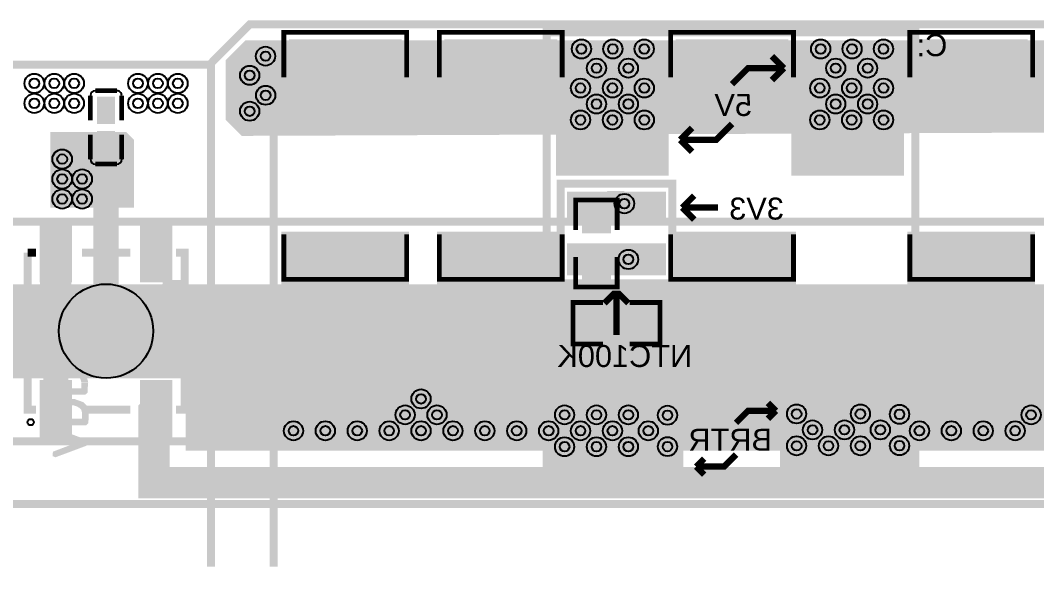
# Model space of a CAD drawing. Header units: millimetres. Extents: x 0 to 195, y -15 to 2.
# Drawn here: x 131.13 to 163.5, y -15.13 to 2.41 of the extents above; entities that cross this region are included whole.
import ezdxf

# ---------------------------------------------------------------- set-up
doc = ezdxf.new("R2010")
doc.units = ezdxf.units.MM
for name, color, linetype, true_color in [('BoardOutLine', 7, 'Continuous', 0xff00ff), ('BottomLayer', 7, 'Continuous', 0x0000ff), ('BottomPasteMaskLayer', 7, 'Continuous', 0x800000), ('BottomSilkLayer', 7, 'Continuous', 0x66cc33), ('BottomSolderMaskLayer', 7, 'Continuous', 0xaa00ff), ('Document', 7, 'Continuous', 0xffffff), ('Hole', 7, 'Continuous', 0x222222), ('Multi-Layer', 7, 'Continuous', 0xc0c0c0), ('TopLayer', 7, 'Continuous', 0xff0000), ('TopPasteMaskLayer', 7, 'Continuous', 0x808080), ('TopSilkLayer', 7, 'Continuous', 0xffcc00), ('TopSolderMaskLayer', 7, 'Continuous', 0x800080)]:
    doc.layers.add(name, color=color, linetype=linetype, true_color=true_color)
doc.styles.get("Standard").update_dxf_attribs({"font": 'arial.ttf'})

msp = doc.modelspace()

# ---------------------------------------------------------------- hatches: boundary and pattern name
at = {"layer": 'BottomLayer'}
for points in [[(138.30327660655325, 1.7780035560070928), (169.54533909067823, 1.7780035560070928), (170.1803403606807, 1.1430022860046165), (170.1803403606807, -0.63500127000259), (170.68834137668273, -1.1430022860046165), (173.35534671069354, -1.1430022860046165), (173.35534671069354, -2.1590043180086695), (170.43434086868183, -2.1590043180086695), (169.41833883667778, -1.1430022860046165), (138.1762763525528, -1.2700025400050663), (137.66827533655078, -0.7620015240030398), (137.66827533655078, 1.1430022860046165)], [(148.2373126746254, -2.481000762001486), (148.2373126746254, 1.718999237998446), (151.7373126746254, 1.718999237998446), (151.7373126746254, -2.481000762001486)], [(155.73032766065535, -2.481000762001486), (155.73032766065535, 1.718999237998446), (159.23032766065535, 1.718999237998446), (159.23032766065535, -2.481000762001486)], [(132.08026416052826, -1.1430022860046165), (134.49326898653794, -1.1430022860046165), (134.74726949453907, -1.3970027940056298), (134.74726949453907, -3.5560071120141856), (134.62026924053862, -3.5560071120141856), (133.0962661925323, -3.5560071120141856), (132.08026416052826, -3.5560071120141856), (132.08026416052826, -3.048006096012159)], [(148.61430022860054, -4.056007112014186), (148.61430022860054, -3.0560071120141856), (151.61430022860054, -3.0560071120141856), (151.61430022860054, -4.056007112014186)], [(148.61430022860054, -5.707010414020829), (148.61430022860054, -4.707010414020829), (151.61430022860054, -4.707010414020829), (151.61430022860054, -5.707010414020829)], [(152.19029718059437, -12.577698755397478), (147.99029718059455, -12.577698755397478), (147.99029718059455, -9.577698755397478), (152.19029718059437, -9.577698755397478)], [(159.58031496062995, -12.549022098044134), (155.3803149606299, -12.549022098044134), (155.3803149606299, -9.549022098044247), (159.58031496062995, -9.549022098044247)]]:
    msp.add_hatch(color=256, dxfattribs=at).paths.add_polyline_path(points)
at = {"layer": 'BottomPasteMaskLayer'}
for points in [[(148.2373126746254, -2.481000762001486), (148.2373126746254, 1.718999237998446), (151.7373126746254, 1.718999237998446), (151.7373126746254, -2.481000762001486)], [(155.73032766065535, -2.481000762001486), (155.73032766065535, 1.718999237998446), (159.23032766065535, 1.718999237998446), (159.23032766065535, -2.481000762001486)], [(152.19029718059437, -12.577698755397478), (147.99029718059455, -12.577698755397478), (147.99029718059455, -9.577698755397478), (152.19029718059437, -9.577698755397478)], [(159.58031496062995, -12.549022098044134), (155.3803149606299, -12.549022098044134), (155.3803149606299, -9.549022098044247), (159.58031496062995, -9.549022098044247)]]:
    msp.add_hatch(color=256, dxfattribs=at).paths.add_polyline_path(points)
at = {"layer": 'BottomSolderMaskLayer'}
for points in [[(148.19481023140247, -2.54220472440943), (148.19481023140247, 1.7802032004063904), (151.77981573474653, 1.7802032004063904), (151.77981573474653, -2.54220472440943)], [(155.68782521743242, -2.54220472440943), (155.68782521743242, 1.7802032004063904), (159.2728307207767, 1.7802032004063904), (159.2728307207767, -2.54220472440943)], [(148.53810007620018, -4.064473795614276), (148.53810007620018, -3.0475404284142087), (151.6905003810009, -3.0475404284142087), (151.6905003810009, -4.064473795614276)], [(148.53810007620018, -5.715477097620806), (148.53810007620018, -4.698543730420852), (151.6905003810009, -4.698543730420852), (151.6905003810009, -5.715477097620806)], [(152.24129739810928, -12.628701193746451), (147.93929079409645, -12.628701193746451), (147.93929079409645, -9.52669458973321), (152.24129739810928, -9.52669458973321)], [(159.63131826263657, -12.600025400050754), (155.32931165862328, -12.600025400050754), (155.32931165862328, -9.498018796037627), (159.63131826263657, -9.498018796037627)]]:
    msp.add_hatch(color=256, dxfattribs=at).paths.add_polyline_path(points)
at = {"layer": 'Document'}
for points in [[(136.358216916434, -5.993014986030062), (135.65821691643396, -5.993014986030062), (135.65821691643396, -5.993014986030062), (136.358216916434, -6.69301498602988)], [(141.53822707645418, -6.2840995681990535), (141.53822707645418, -7.2340868681736765), (141.38821437642878, -7.2340868681736765), (141.38821437642878, -6.2840995681990535)], [(146.491236982474, -6.2840995681990535), (146.491236982474, -7.2340868681736765), (146.3412242824486, -7.2340868681736765), (146.3412242824486, -6.2840995681990535)], [(153.8572517145035, -6.2840995681990535), (153.8572517145035, -7.2340868681736765), (153.7072390144781, -7.2340868681736765), (153.7072390144781, -6.2840995681990535)], [(161.4772669545339, -6.2840995681990535), (161.4772669545339, -7.2340868681736765), (161.32725425450872, -7.2340868681736765), (161.32725425450872, -6.2840995681990535)], [(140.98829057658122, -6.6840741681483), (141.9382524765051, -6.6840741681483), (141.9382524765051, -6.834086868173699), (140.98829057658122, -6.834086868173699)], [(145.94130048260104, -6.6840741681483), (146.89126238252493, -6.6840741681483), (146.89126238252493, -6.834086868173699), (145.94130048260104, -6.834086868173699)], [(153.3073152146303, -6.6840741681483), (154.25727711455443, -6.6840741681483), (154.25727711455443, -6.834086868173699), (153.3073152146303, -6.834086868173699)], [(160.92733045466093, -6.6840741681483), (161.87729235458482, -6.6840741681483), (161.87729235458482, -6.834086868173699), (160.92733045466093, -6.834086868173699)], [(133.07208534417077, -9.311023622047173), (132.32207264414546, -9.311023622047173), (132.32207264414546, -9.111023622047242), (132.36207772415537, -9.021031242062463), (132.42207264414537, -8.951028702057442), (132.49207518415028, -8.92103124206244), (132.60208280416555, -8.881026162052308), (132.8020828041656, -8.881026162052308), (132.91209042418086, -8.92103124206244), (132.982092964186, -8.961036322072573), (133.04208788417577, -9.021031242062463), (133.07208534417077, -9.121031242062486), (133.29207518415046, -9.121031242062486), (133.22207264414533, -8.891033782067552), (133.11209042418068, -8.781026162052399), (132.8320802641606, -8.681026162052376), (132.57208534417077, -8.681026162052376), (132.31209042418095, -8.781026162052399), (132.1820929641858, -8.901016002031952), (132.1120904241809, -9.091033782067598), (132.1120904241809, -9.431013462026954), (132.17208534417068, -9.521031242062463), (133.19207518415033, -9.521031242062463), (133.27208534417082, -9.451028702057442), (133.28209296418595, -9.131013462027), (133.07208534417077, -9.131013462027)], [(141.55829311658613, -8.734061468122945), (141.55829311658613, -9.684048768097568), (141.4083058166118, -9.684048768097568), (141.4083058166118, -8.734061468122945)], [(146.51130302260594, -8.734061468122945), (146.51130302260594, -9.684048768097568), (146.36131572263162, -9.684048768097568), (146.36131572263162, -8.734061468122945)], [(153.87731775463544, -8.734061468122945), (153.87731775463544, -9.684048768097568), (153.72733045466111, -9.684048768097568), (153.72733045466111, -8.734061468122945)], [(161.49733299466584, -8.734061468122945), (161.49733299466584, -9.684048768097568), (161.3473456946915, -9.684048768097568), (161.3473456946915, -8.734061468122945)], [(133.09621539243062, -10.287020574041094), (132.3462026924053, -10.287020574041094), (132.3462026924053, -10.087020574041162), (132.38620777241545, -9.997028194056384), (132.44620269240545, -9.92702565405125), (132.51620523241058, -9.897028194056361), (132.62621285242585, -9.857023114046228), (132.8262128524259, -9.857023114046228), (132.93622047244094, -9.897028194056361), (133.00622301244607, -9.937033274066607), (133.06621793243585, -9.997028194056384), (133.09621539243062, -10.097028194056406), (133.31620523241054, -10.097028194056406), (133.2462026924054, -9.867030734061473), (133.13622047244098, -9.757023114046206), (132.85621031242067, -9.657023114046183), (132.59621539243062, -9.657023114046183), (132.33622047244103, -9.757023114046206), (132.20622301244612, -9.877012954025872), (132.13622047244098, -10.067030734061404), (132.13622047244098, -10.407010414020874), (132.196215392431, -10.497028194056384), (133.21620523241063, -10.497028194056384), (133.29621539243067, -10.42702565405125), (133.30622301244625, -10.107010414020806), (133.09621539243062, -10.107010414020806)], [(140.46710693421392, -10.813970027940059), (139.56710693421383, -10.813970027940059), (139.56710693421383, -9.813970027940059)], [(145.42011684023373, -10.813970027940059), (144.52011684023364, -10.813970027940059), (144.52011684023364, -9.813970027940059)], [(152.78613157226323, -10.813970027940059), (151.88613157226314, -10.813970027940059), (151.88613157226314, -9.813970027940059)], [(160.40614681229363, -10.813970027940059), (159.50614681229376, -10.813970027940059), (159.50614681229376, -9.813970027940059)], [(132.9052070104142, -11.054000508001081), (132.17520955041914, -10.773990347980657), (132.135204470409, -10.703987807975636), (132.1552197104395, -10.624003048006102), (132.24521209042427, -10.583997967995856), (133.23520447040892, -10.954000508001059), (133.29522479044954, -11.043992887985723), (133.23520447040892, -11.143992887985746), (132.24521209042427, -11.513995427990835), (132.1552197104395, -11.473990347980703), (132.16520193040378, -11.333985267970547)]]:
    msp.add_hatch(color=256, dxfattribs=at).paths.add_polyline_path(points)
at = {"layer": 'TopLayer'}
for points in [[(139.75029210058415, 0.5199898399796439), (143.20627381254758, 0.5199898399796439), (143.20627381254758, 1.8025400050800044), (139.75029210058415, 1.8025400050800044)], [(144.70330200660396, 0.5199898399796439), (148.1592837185674, 0.5199898399796439), (148.1592837185674, 1.8025400050800044), (144.70330200660396, 1.8025400050800044)], [(152.06931673863346, 0.5199898399796439), (155.5252984505969, 0.5199898399796439), (155.5252984505969, 1.8025400050800044), (152.06931673863346, 1.8025400050800044)], [(159.6893319786641, 0.5199898399796439), (163.14531369062752, 0.5199898399796439), (163.14531369062752, 1.8025400050800044), (159.6893319786641, 1.8025400050800044)], [(133.58826517653029, -0.8499872999746003), (134.12827025654065, -0.8499872999746003), (134.12827025654065, -0.05989331978662449), (133.58826517653029, -0.05989331978662449)], [(132.08026416052826, -1.1430022860046165), (134.49326898653794, -1.1430022860046165), (134.74726949453907, -1.3970027940056298), (134.74726949453907, -3.5560071120141856), (134.62026924053862, -3.5560071120141856), (133.0962661925323, -3.5560071120141856), (132.08026416052826, -3.5560071120141856), (132.08026416052826, -3.048006096012159)], [(133.58826517653029, -1.1500127000253997), (134.12827025654065, -1.1500127000253997), (134.12827025654065, -1.9401066802133755), (133.58826517653029, -1.9401066802133755)], [(149.91130302260603, -4.348996697993357), (149.04729489458987, -4.348996697993357), (149.04729489458987, -3.5425196850393377), (149.91130302260603, -3.5425196850393377)], [(132.75834391668786, -4.093014986029971), (132.75834391668786, -5.893014986030039), (131.75834391668786, -5.893014986030039), (131.75834391668786, -4.093014986029971)], [(135.95808991617992, -4.093014986029971), (135.95808991617992, -5.893014986030039), (134.95808991617992, -5.893014986030039), (134.95808991617992, -4.093014986029971)], [(139.44627889255776, -4.318008636017225), (143.51028702057397, -4.318008636017225), (143.51028702057397, -7.366014732029498), (139.44627889255776, -7.366014732029498)], [(139.75029210058415, -4.329997459994956), (143.20627381254758, -4.329997459994956), (143.20627381254758, -5.612547625095203), (139.75029210058415, -5.612547625095203)], [(144.39928879857757, -4.318008636017225), (148.46329692659378, -4.318008636017225), (148.46329692659378, -7.366014732029498), (144.39928879857757, -7.366014732029498)], [(144.70330200660396, -4.329997459994956), (148.1592837185674, -4.329997459994956), (148.1592837185674, -5.612547625095203), (144.70330200660396, -5.612547625095203)], [(151.76530353060707, -4.318008636017225), (155.82931165862328, -4.318008636017225), (155.82931165862328, -7.366014732029498), (151.76530353060707, -7.366014732029498)], [(152.06931673863346, -4.329997459994956), (155.5252984505969, -4.329997459994956), (155.5252984505969, -5.612547625095203), (152.06931673863346, -5.612547625095203)], [(159.38531877063747, -4.318008636017225), (163.4493268986539, -4.318008636017225), (163.4493268986539, -7.366014732029498), (159.38531877063747, -7.366014732029498)], [(159.6893319786641, -4.329997459994956), (163.14531369062752, -4.329997459994956), (163.14531369062752, -5.612547625095203), (159.6893319786641, -5.612547625095203)], [(149.91130302260603, -5.049022098044247), (149.04729489458987, -5.049022098044247), (149.04729489458987, -5.855499110998267), (149.91130302260603, -5.855499110998267)], [(140.37838455676933, -7.38658877317755), (140.37838455676933, -6.136601473202973), (142.57838455676915, -6.136601473202973), (142.57838455676915, -7.38658877317755)], [(145.33139446278915, -7.38658877317755), (145.33139446278915, -6.136601473202973), (147.53139446278897, -6.136601473202973), (147.53139446278897, -7.38658877317755)], [(152.69740919481842, -7.38658877317755), (152.69740919481842, -6.136601473202973), (154.89740919481847, -6.136601473202973), (154.89740919481847, -7.38658877317755)], [(160.31742443484904, -7.38658877317755), (160.31742443484904, -6.136601473202973), (162.5174244348491, -6.136601473202973), (162.5174244348491, -7.38658877317755)], [(149.7642875285751, -6.807010414020851), (149.7642875285751, -7.671018542037132), (148.95781051562108, -7.671018542037132), (148.95781051562108, -6.807010414020851)], [(150.46431292862576, -6.807010414020851), (150.46431292862576, -7.671018542037132), (151.27078994158, -7.671018542037132), (151.27078994158, -6.807010414020851)], [(136.3982727965456, -8.001016002031974), (136.3982727965456, -11.30302260604526), (169.2913385826771, -11.30302260604526), (169.41833883667778, -11.176022352044697), (169.41833883667778, -8.001016002031974)], [(140.37838455676933, -10.08656337312675), (140.37838455676933, -7.886563373126705), (142.57838455676915, -7.886563373126705), (142.57838455676915, -10.08656337312675)], [(145.33139446278915, -10.08656337312675), (145.33139446278915, -7.886563373126705), (147.53139446278897, -7.886563373126705), (147.53139446278897, -10.08656337312675)], [(152.69740919481842, -10.08656337312675), (152.69740919481842, -7.886563373126705), (154.89740919481847, -7.886563373126705), (154.89740919481847, -10.08656337312675)], [(160.31742443484904, -10.08656337312675), (160.31742443484904, -7.886563373126705), (162.5174244348491, -7.886563373126705), (162.5174244348491, -10.08656337312675)], [(132.75834391668786, -9.09301498602997), (132.75834391668786, -10.893014986029925), (131.75834391668786, -10.893014986029925), (131.75834391668786, -9.09301498602997)], [(135.95808991617992, -9.09301498602997), (135.95808991617992, -10.893014986029925), (134.95808991617992, -10.893014986029925), (134.95808991617992, -9.09301498602997)]]:
    msp.add_hatch(color=256, dxfattribs=at).paths.add_polyline_path(points)
at = {"layer": 'TopPasteMaskLayer'}
for points in [[(139.85029210058428, 0.5199898399796439), (140.7907543815088, 0.5199898399796439), (140.8907543815087, 0.6199898399796666), (140.8907543815087, 0.8560579121158298), (140.99075438150885, 0.9560579121158526), (141.9658115316231, 0.9560579121158526), (142.06581153162324, 0.8560579121158298), (142.06581153162324, 0.6199898399796666), (142.16581153162315, 0.5199898399796439), (143.10627381254744, 0.5199898399796439), (143.20627381254758, 0.6199898399796666), (143.20627381254758, 1.7025400050800954), (143.10627381254744, 1.8025400050800044), (139.85029210058428, 1.8025400050800044), (139.75029210058415, 1.7025400050800954), (139.75029210058415, 0.6199898399796666)], [(144.8033020066041, 0.5199898399796439), (145.74376428752862, 0.5199898399796439), (145.84376428752853, 0.6199898399796666), (145.84376428752853, 0.8560579121158298), (145.94376428752867, 0.9560579121158526), (146.91882143764292, 0.9560579121158526), (147.01882143764306, 0.8560579121158298), (147.01882143764306, 0.6199898399796666), (147.11882143764296, 0.5199898399796439), (148.05928371856726, 0.5199898399796439), (148.1592837185674, 0.6199898399796666), (148.1592837185674, 1.7025400050800954), (148.05928371856726, 1.8025400050800044), (144.8033020066041, 1.8025400050800044), (144.70330200660396, 1.7025400050800954), (144.70330200660396, 0.6199898399796666)], [(152.1693167386336, 0.5199898399796439), (153.10977901955812, 0.5199898399796439), (153.20977901955803, 0.6199898399796666), (153.20977901955803, 0.8560579121158298), (153.30977901955816, 0.9560579121158526), (154.28483616967242, 0.9560579121158526), (154.38483616967255, 0.8560579121158298), (154.38483616967255, 0.6199898399796666), (154.48483616967246, 0.5199898399796439), (155.42529845059676, 0.5199898399796439), (155.5252984505969, 0.6199898399796666), (155.5252984505969, 1.7025400050800954), (155.42529845059676, 1.8025400050800044), (152.1693167386336, 1.8025400050800044), (152.06931673863346, 1.7025400050800954), (152.06931673863346, 0.6199898399796666)], [(159.789331978664, 0.5199898399796439), (160.72979425958852, 0.5199898399796439), (160.82979425958843, 0.6199898399796666), (160.82979425958843, 0.8560579121158298), (160.92979425958856, 0.9560579121158526), (161.90485140970281, 0.9560579121158526), (162.00485140970295, 0.8560579121158298), (162.00485140970295, 0.6199898399796666), (162.10485140970286, 0.5199898399796439), (163.04531369062738, 0.5199898399796439), (163.14531369062752, 0.6199898399796666), (163.14531369062752, 1.7025400050800954), (163.04531369062738, 1.8025400050800044), (159.789331978664, 1.8025400050800044), (159.6893319786641, 1.7025400050800954), (159.6893319786641, 0.6199898399796666)], [(134.08328676657356, -0.8199644399288673), (133.6332740665482, -0.8199644399288673), (133.58328676657356, -0.7499872999745776), (133.58328676657356, -0.26997713995422146), (133.6332740665482, -0.2199644399288445), (134.08328676657356, -0.2199644399288445), (134.1332740665482, -0.26997713995422146), (134.1332740665482, -0.7499872999745776)], [(134.08328676657356, -1.7799847599694658), (133.6332740665482, -1.7799847599694658), (133.58328676657356, -1.7299720599440889), (133.58328676657356, -1.2499872999746913), (133.6332740665482, -1.179984759969443), (134.08328676657356, -1.179984759969443), (134.1332740665482, -1.2499872999746913), (134.1332740665482, -1.7299720599440889)], [(149.02931165862333, -3.503987807975591), (149.02931165862333, -4.303987807975659), (149.07932435864882, -4.354000508001036), (149.3072898145797, -4.354000508001036), (149.3072898145797, -3.983997967995947), (149.63728727457465, -3.983997967995947), (149.63728727457465, -4.354000508001036), (149.87932435864855, -4.354000508001036), (149.92931165862342, -4.303987807975659), (149.92931165862342, -3.503987807975591), (149.87932435864855, -3.454000508000945), (149.07932435864882, -3.454000508000945)], [(132.75834391668786, -4.093014986029971), (132.75834391668786, -5.893014986030039), (131.75834391668786, -5.893014986030039), (131.75834391668786, -4.093014986029971)], [(135.95808991617992, -4.093014986029971), (135.95808991617992, -5.893014986030039), (134.95808991617992, -5.893014986030039), (134.95808991617992, -4.093014986029971)], [(139.85029210058428, -4.329997459994956), (140.7907543815088, -4.329997459994956), (140.8907543815087, -4.429997459994979), (140.8907543815087, -4.666065532131029), (140.99075438150885, -4.766065532131051), (141.9658115316231, -4.766065532131051), (142.06581153162324, -4.666065532131029), (142.06581153162324, -4.429997459994979), (142.16581153162315, -4.329997459994956), (143.10627381254744, -4.329997459994956), (143.20627381254758, -4.429997459994979), (143.20627381254758, -5.512547625095294), (143.10627381254744, -5.612547625095203), (139.85029210058428, -5.612547625095203), (139.75029210058415, -5.512547625095294), (139.75029210058415, -4.429997459994979)], [(144.8033020066041, -4.329997459994956), (145.74376428752862, -4.329997459994956), (145.84376428752853, -4.429997459994979), (145.84376428752853, -4.666065532131029), (145.94376428752867, -4.766065532131051), (146.91882143764292, -4.766065532131051), (147.01882143764306, -4.666065532131029), (147.01882143764306, -4.429997459994979), (147.11882143764296, -4.329997459994956), (148.05928371856726, -4.329997459994956), (148.1592837185674, -4.429997459994979), (148.1592837185674, -5.512547625095294), (148.05928371856726, -5.612547625095203), (144.8033020066041, -5.612547625095203), (144.70330200660396, -5.512547625095294), (144.70330200660396, -4.429997459994979)], [(152.1693167386336, -4.329997459994956), (153.10977901955812, -4.329997459994956), (153.20977901955803, -4.429997459994979), (153.20977901955803, -4.666065532131029), (153.30977901955816, -4.766065532131051), (154.28483616967242, -4.766065532131051), (154.38483616967255, -4.666065532131029), (154.38483616967255, -4.429997459994979), (154.48483616967246, -4.329997459994956), (155.42529845059676, -4.329997459994956), (155.5252984505969, -4.429997459994979), (155.5252984505969, -5.512547625095294), (155.42529845059676, -5.612547625095203), (152.1693167386336, -5.612547625095203), (152.06931673863346, -5.512547625095294), (152.06931673863346, -4.429997459994979)], [(159.789331978664, -4.329997459994956), (160.72979425958852, -4.329997459994956), (160.82979425958843, -4.429997459994979), (160.82979425958843, -4.666065532131029), (160.92979425958856, -4.766065532131051), (161.90485140970281, -4.766065532131051), (162.00485140970295, -4.666065532131029), (162.00485140970295, -4.429997459994979), (162.10485140970286, -4.329997459994956), (163.04531369062738, -4.329997459994956), (163.14531369062752, -4.429997459994979), (163.14531369062752, -5.512547625095294), (163.04531369062738, -5.612547625095203), (159.789331978664, -5.612547625095203), (159.6893319786641, -5.512547625095294), (159.6893319786641, -4.429997459994979)], [(149.92928625857257, -5.894030988062013), (149.92928625857257, -5.094030988061945), (149.87927355854708, -5.044018288036568), (149.6513081026162, -5.044018288036568), (149.6513081026162, -5.414020828041657), (149.32131064262126, -5.414020828041657), (149.32131064262126, -5.044018288036568), (149.07927355854736, -5.044018288036568), (149.02928625857248, -5.094030988061945), (149.02928625857248, -5.894030988062013), (149.07927355854736, -5.944018288036659), (149.87927355854708, -5.944018288036659)], [(140.37838455676933, -7.38658877317755), (140.37838455676933, -6.136601473202973), (142.57838455676915, -6.136601473202973), (142.57838455676915, -7.38658877317755)], [(145.33139446278915, -7.38658877317755), (145.33139446278915, -6.136601473202973), (147.53139446278897, -6.136601473202973), (147.53139446278897, -7.38658877317755)], [(152.69740919481842, -7.38658877317755), (152.69740919481842, -6.136601473202973), (154.89740919481847, -6.136601473202973), (154.89740919481847, -7.38658877317755)], [(160.31742443484904, -7.38658877317755), (160.31742443484904, -6.136601473202973), (162.5174244348491, -6.136601473202973), (162.5174244348491, -7.38658877317755)], [(148.91927863855722, -7.689001778003558), (149.7192786385574, -7.689001778003558), (149.76929133858266, -7.638989077978181), (149.76929133858266, -7.41102362204731), (149.3992887985778, -7.41102362204731), (149.3992887985778, -7.081026162052353), (149.76929133858266, -7.081026162052353), (149.76929133858266, -6.838989077978113), (149.7192786385574, -6.7890017780035805), (148.91927863855722, -6.7890017780035805), (148.86929133858257, -6.838989077978113), (148.86929133858257, -7.638989077978181)], [(151.30932181864387, -6.789027178054312), (150.50932181864368, -6.789027178054312), (150.4593091186182, -6.839039878079689), (150.4593091186182, -7.067005334010673), (150.82931165862328, -7.067005334010673), (150.82931165862328, -7.397002794005516), (150.4593091186182, -7.397002794005516), (150.4593091186182, -7.639039878079757), (150.50932181864368, -7.689027178054289), (151.30932181864387, -7.689027178054289), (151.35930911861828, -7.639039878079757), (151.35930911861828, -6.839039878079689)], [(140.37838455676933, -10.08656337312675), (140.37838455676933, -7.886563373126705), (142.57838455676915, -7.886563373126705), (142.57838455676915, -10.08656337312675)], [(145.33139446278915, -10.08656337312675), (145.33139446278915, -7.886563373126705), (147.53139446278897, -7.886563373126705), (147.53139446278897, -10.08656337312675)], [(152.69740919481842, -10.08656337312675), (152.69740919481842, -7.886563373126705), (154.89740919481847, -7.886563373126705), (154.89740919481847, -10.08656337312675)], [(160.31742443484904, -10.08656337312675), (160.31742443484904, -7.886563373126705), (162.5174244348491, -7.886563373126705), (162.5174244348491, -10.08656337312675)], [(132.75834391668786, -9.09301498602997), (132.75834391668786, -10.893014986029925), (131.75834391668786, -10.893014986029925), (131.75834391668786, -9.09301498602997)], [(135.95808991617992, -9.09301498602997), (135.95808991617992, -10.893014986029925), (134.95808991617992, -10.893014986029925), (134.95808991617992, -9.09301498602997)]]:
    msp.add_hatch(color=256, dxfattribs=at).paths.add_polyline_path(points)
at = {"layer": 'TopSilkLayer'}
for points in [[(140.46710693421392, -10.813970027940059), (139.56710693421383, -10.813970027940059), (139.56710693421383, -9.813970027940059)], [(145.42011684023373, -10.813970027940059), (144.52011684023364, -10.813970027940059), (144.52011684023364, -9.813970027940059)], [(152.78613157226323, -10.813970027940059), (151.88613157226314, -10.813970027940059), (151.88613157226314, -9.813970027940059)], [(160.40614681229363, -10.813970027940059), (159.50614681229376, -10.813970027940059), (159.50614681229376, -9.813970027940059)]]:
    msp.add_hatch(color=256, dxfattribs=at).paths.add_polyline_path(points)
at = {"layer": 'TopSolderMaskLayer'}
for points in [[(139.68184733176554, 0.5105633172277066), (143.27471858136641, 0.5105633172277066), (143.27471858136641, 1.8119657811174648), (139.68184733176554, 1.8119657811174648)], [(144.63485723778535, 0.5105633172277066), (148.22772848738623, 0.5105633172277066), (148.22772848738623, 1.8119657811174648), (144.63485723778535, 1.8119657811174648)], [(152.00087196981485, 0.5105633172277066), (155.5937432194155, 0.5105633172277066), (155.5937432194155, 1.8119657811174648), (152.00087196981485, 1.8119657811174648)], [(159.62088720984525, 0.5105633172277066), (163.21375845944613, 0.5105633172277066), (163.21375845944613, 1.8119657811174648), (159.62088720984525, 1.8119657811174648)], [(133.57090501836115, -0.8871530939675267), (134.14563041470979, -0.8871530939675267), (134.14563041470979, -0.02273230473088006), (133.57090501836115, -0.02273230473088006)], [(133.57090501836115, -1.1128469060324733), (134.14563041470979, -1.1128469060324733), (134.14563041470979, -1.97726769526912), (133.57090501836115, -1.97726769526912)], [(149.93851501996096, -4.372712173458126), (149.02008289723494, -4.372712173458126), (149.02008289723494, -3.5188176503351087), (149.93851501996096, -3.5188176503351087)], [(132.77245577286862, -4.047288442963918), (132.77245577286862, -5.938728625844419), (131.7442334942018, -5.938728625844419), (131.7442334942018, -4.047288442963918)], [(135.97219747127656, -4.047288442963918), (135.97219747127656, -5.938728625844419), (134.94397519260974, -5.938728625844419), (134.94397519260974, -4.047288442963918)], [(139.68184733176554, -4.3205709372429055), (143.27471858136641, -4.3205709372429055), (143.27471858136641, -5.621973401132777), (139.68184733176554, -5.621973401132777)], [(144.63485723778535, -4.3205709372429055), (148.22772848738623, -4.3205709372429055), (148.22772848738623, -5.621973401132777), (144.63485723778535, -5.621973401132777)], [(152.00087196981485, -4.3205709372429055), (155.5937432194155, -4.3205709372429055), (155.5937432194155, -5.621973401132777), (152.00087196981485, -5.621973401132777)], [(159.62088720984525, -4.3205709372429055), (163.21375845944613, -4.3205709372429055), (163.21375845944613, -5.621973401132777), (159.62088720984525, -5.621973401132777)], [(149.93851501996096, -5.025306622579478), (149.02008289723494, -5.025306622579478), (149.02008289723494, -5.879201145702382), (149.93851501996096, -5.879201145702382)], [(140.33368505054932, -7.401022819640957), (140.33368505054932, -6.1221721188309175), (142.6230923209862, -6.1221721188309175), (142.6230923209862, -7.401022819640957)], [(145.28669495656914, -7.401022819640957), (145.28669495656914, -6.1221721188309175), (147.576102227006, -6.1221721188309175), (147.576102227006, -7.401022819640957)], [(152.65270968859863, -7.401022819640957), (152.65270968859863, -6.1221721188309175), (154.9421169590355, -6.1221721188309175), (154.9421169590355, -7.401022819640957)], [(160.27272492862926, -7.401022819640957), (160.27272492862926, -6.1221721188309175), (162.5621321990659, -6.1221721188309175), (162.5621321990659, -7.401022819640957)], [(149.78969477916303, -6.781610363220693), (149.78969477916303, -7.696418592837176), (148.9324176646087, -7.696418592837176), (148.9324176646087, -6.781610363220693)], [(150.43890567803805, -6.781610363220693), (150.43890567803805, -7.696418592837176), (151.2961827925924, -7.696418592837176), (151.2961827925924, -6.781610363220693)], [(140.35298685201496, -10.111964010438214), (140.35298685201496, -7.86116390883808), (142.6037869536151, -7.86116390883808), (142.6037869536151, -10.111964010438214)], [(145.30599675803478, -10.111964010438214), (145.30599675803478, -7.86116390883808), (147.55679685963491, -7.86116390883808), (147.55679685963491, -10.111964010438214)], [(152.67201149006428, -10.111964010438214), (152.67201149006428, -7.86116390883808), (154.9228115916644, -7.86116390883808), (154.9228115916644, -10.111964010438214)], [(160.29202673009468, -10.111964010438214), (160.29202673009468, -7.86116390883808), (162.5428268316948, -7.86116390883808), (162.5428268316948, -10.111964010438214)], [(132.77245577286862, -9.04730134621559), (132.77245577286862, -10.938741529095978), (131.7442334942018, -10.938741529095978), (131.7442334942018, -9.04730134621559)], [(135.97219747127656, -9.04730134621559), (135.97219747127656, -10.938741529095978), (134.94397519260974, -10.938741529095978), (134.94397519260974, -9.04730134621559)]]:
    msp.add_hatch(color=256, dxfattribs=at).paths.add_polyline_path(points)

# ---------------------------------------------------------------- linework, layer by layer
at = {"layer": 'BoardOutLine', "const_width": 0.25400050800101603}
for points in [[(137.15941071882162, 1.0007620015239809), (138.43449326898644, 2.2860045720091193), (169.42509525019068, 2.2860045720091193), (170.71287782575564, 1.0007620015239809)], [(57.8054356108712, 1.0007620015239809), (137.15941071882162, 1.0007620015239809)], [(194, -13), (1, -13)]]:
    msp.add_lwpolyline(points, dxfattribs=at)
at = {"layer": 'BottomLayer'}
for points, const_width in [([(132.25806451612902, -9.992379984759964), (132.25806451612902, -8.585217170434362), (133.85826771653547, -6.9850139700279215), (133.85826771653547, -2.9591059182118897)], 0.8), ([(45.70596901193812, -7.5), (188.59537719075433, -7.5)], 3.0000000000000004)]:
    msp.add_lwpolyline(points, dxfattribs=dict(at, const_width=const_width))
at = {"layer": 'BottomSilkLayer', "const_width": 0.25400050800101603}
for points in [[(147.89179578359153, 2.032004064008106), (159.6393192786386, 2.032004064008106), (159.6393192786386, -12.573025146050327), (147.89179578359153, -12.573025146050327), (147.89179578359153, 2.032004064008106)], [(148.33629667259333, -2.794005588011146), (151.89230378460752, -2.794005588011146), (151.89230378460752, -5.969011938023868), (148.33629667259333, -5.969011938023868), (148.33629667259333, -2.794005588011146)]]:
    msp.add_lwpolyline(points, close=True, dxfattribs=at)
at = {"layer": 'BottomSilkLayer', "const_width": 0.2}
for points in [[(155.44831089662193, 0.8890017780036032), (155.06731013462036, 1.2700025400050663)], [(153.79730759461518, 0.38100076200157673), (154.3053086106172, 0.8890017780036032), (155.44831089662193, 0.8890017780036032)], [(155.44831089662193, 0.8890017780036032), (155.06731013462036, 0.5080010160020265)], [(153.79730759461518, -0.8890017780036032), (153.28930657861315, -1.3970027940056298), (152.14630429260865, -1.3970027940056298)], [(152.14630429260865, -1.3970027940056298), (152.52730505461022, -1.016002032004053)], [(152.14630429260865, -1.3970027940056298), (152.52730505461022, -1.7780035560070928)], [(152.20980441960887, -3.5560071120141856), (152.59080518161045, -3.1750063500127226)], [(153.35280670561338, -3.5560071120141856), (152.20980441960887, -3.5560071120141856)], [(152.20980441960887, -3.5560071120141856), (152.59080518161045, -3.9370078740157624)], [(150.11430022860054, -6.301016002032043), (150.03632207264423, -6.301016002032043), (149.86029972059941, -6.47703835407674), (149.73329946659896, -6.604038608077303)], [(150.11430022860054, -7.6200152400305114), (150.11430022860054, -6.301016002032043)], [(150.11430022860054, -6.301016002032043), (150.19227838455686, -6.301016002032043), (150.49530099060212, -6.604038608077303)], [(155.1943103886208, -10.03302006604008), (154.9403098806199, -9.779019558039067)], [(153.92430784861563, -10.414020828041657), (154.3053086106172, -10.03302006604008), (155.1943103886208, -10.03302006604008)], [(155.1943103886208, -10.03302006604008), (154.9403098806199, -10.287020574041094)], [(153.92430784861563, -11.43002286004571), (153.54330708661428, -11.811023622047287), (152.65430530861067, -11.811023622047287)], [(152.65430530861067, -11.811023622047287), (152.90830581661157, -11.557023114046274)], [(152.65430530861067, -11.811023622047287), (152.90830581661157, -12.0650241300483)]]:
    msp.add_lwpolyline(points, dxfattribs=at)
at = {"layer": 'Document', "const_width": 0.25400050800101603}
for points in [[(137.20000000000005, 1), (137.20000000000005, -15)], [(139.20000000000005, 1), (139.20000000000005, -15)], [(0, -4), (195, -4)], [(0, -11), (194.9999491998983, -11)]]:
    msp.add_lwpolyline(points, dxfattribs=at)
at = {"layer": 'Hole'}
for centre, radius in [((149, 1.4998729997460032), 0.15250190500381003), ((150, 1.4998729997460032), 0.15250190500381003), ((151, 1.4998729997460032), 0.15250190500381003), ((156.62001524003063, 1.4998729997460032), 0.15250190500381003), ((157.62001524003063, 1.4998729997460032), 0.15250190500381003), ((158.62001524003063, 1.4998729997460032), 0.15250190500381003), ((138.93827787655573, 1.2700025400050663), 0.15250190500381003), ((149.47929895859806, 0.8890017780036032), 0.15250190500381003), ((150.49530099060212, 0.8890017780036032), 0.15250190500381003), ((157.09931419862846, 0.8890017780036032), 0.15250190500381003), ((158.11531623063252, 0.8890017780036032), 0.15250190500381003), ((138.43357886715785, 0.6588773177546727), 0.15250190500381003), ((131.57226314452623, 0.4020828041656159), 0.15499110998222), ((132.20726441452894, 0.4020828041656159), 0.15499110998222), ((132.8422656845314, 0.4020828041656159), 0.15499110998222), ((134.87426974853952, 0.4020828041656159), 0.15499110998222), ((135.509271018542, 0.4020828041656159), 0.15499110998222), ((136.1442722885447, 0.4020828041656159), 0.15499110998222), ((148.9712979425958, 0.25400050800101326), 0.15250190500381003), ((149.9872999746001, 0.25400050800101326), 0.15250190500381003), ((151.00330200660414, 0.25400050800101326), 0.15250190500381003), ((156.59131318262644, 0.25400050800101326), 0.15250190500381003), ((157.6073152146305, 0.25400050800101326), 0.15250190500381003), ((158.62331724663454, 0.25400050800101326), 0.15250190500381003), ((138.94157988315987, 0.02387604775208274), 0.15250190500381003), ((131.57226314452623, -0.23291846583686038), 0.15499110998222), ((132.20726441452894, -0.23291846583686038), 0.15499110998222), ((132.8422656845314, -0.23291846583686038), 0.15499110998222), ((134.87426974853952, -0.23291846583686038), 0.15499110998222), ((135.509271018542, -0.23291846583686038), 0.15499110998222), ((136.1442722885447, -0.23291846583686038), 0.15499110998222), ((149.47929895859806, -0.25400050800101326), 0.15250190500381003), ((150.49530099060212, -0.25400050800101326), 0.15250190500381003), ((157.09931419862846, -0.25400050800101326), 0.15250190500381003), ((158.11531623063252, -0.25400050800101326), 0.15250190500381003), ((138.43357886715785, -0.4841249682499438), 0.15250190500381003), ((148.9712979425958, -0.7620015240030398), 0.15250190500381003), ((149.9872999746001, -0.7620015240030398), 0.15250190500381003), ((151.00330200660414, -0.7620015240030398), 0.15250190500381003), ((156.59131318262644, -0.7620015240030398), 0.15250190500381003), ((157.6073152146305, -0.7620015240030398), 0.15250190500381003), ((158.62331724663454, -0.7620015240030398), 0.15250190500381003), ((132.46126492252984, -2.010922021844067), 0.15499110998222), ((132.46126492252984, -2.645923291846543), 0.15499110998222), ((133.0962661925323, -2.645923291846543), 0.15499110998222), ((132.46126492252984, -3.280924561849133), 0.15499110998222), ((133.0962661925323, -3.280924561849133), 0.15499110998222), ((150.36830073660144, -3.429006858013736), 0.15499110998222), ((150.49530099060212, -5.207010414020829), 0.15499110998222), ((143.89128778257555, -9.652019304038618), 0.15250190500381003), ((143.38328676657352, -10.160020320040644), 0.15250190500381003), ((144.39928879857757, -10.160020320040644), 0.15250190500381003), ((148.46329692659378, -10.160020320040644), 0.15250190500381003), ((149.47929895859806, -10.160020320040644), 0.15250190500381003), ((150.49530099060212, -10.160020320040644), 0.15250190500381003), ((151.741427482855, -10.17272034544078), 0.15250190500381003), ((155.8534417068836, -10.131318262636569), 0.15250190500381003), ((157.8854457708917, -10.131318262636569), 0.15250190500381003), ((159.13131826263657, -10.144018288036591), 0.15250190500381003), ((163.32232664465323, -10.160020320040644), 0.15250190500381003), ((139.82727965455933, -10.66802133604267), 0.15250190500381003), ((140.8432816865634, -10.66802133604267), 0.15250190500381003), ((141.85928371856744, -10.66802133604267), 0.15250190500381003), ((142.8752857505715, -10.66802133604267), 0.15250190500381003), ((143.89128778257555, -10.66802133604267), 0.15250190500381003), ((144.9072898145796, -10.66802133604267), 0.15250190500381003), ((145.92329184658365, -10.66802133604267), 0.15250190500381003), ((146.9392938785877, -10.66802133604267), 0.15250190500381003), ((147.95529591059176, -10.66802133604267), 0.15250190500381003), ((148.9712979425958, -10.66802133604267), 0.15250190500381003), ((149.9872999746001, -10.66802133604267), 0.15250190500381003), ((151.1303022606046, -10.66802133604267), 0.15250190500381003), ((156.3614427228856, -10.639319278638595), 0.15250190500381003), ((157.37744475488967, -10.639319278638595), 0.15250190500381003), ((158.52044704089417, -10.639319278638595), 0.15250190500381003), ((159.76631953263905, -10.66802133604267), 0.15250190500381003), ((160.7823215646431, -10.66802133604267), 0.15250190500381003), ((161.79832359664715, -10.66802133604267), 0.15250190500381003), ((162.8143256286512, -10.66802133604267), 0.15250190500381003), ((155.8534417068836, -11.147320294640622), 0.15250190500381003), ((156.86944373888764, -11.147320294640622), 0.15250190500381003), ((157.8854457708917, -11.147320294640622), 0.15250190500381003), ((159.13131826263657, -11.144018288036477), 0.15250190500381003), ((148.46329692659378, -11.176022352044697), 0.15250190500381003), ((149.47929895859806, -11.176022352044697), 0.15250190500381003), ((150.49530099060212, -11.176022352044697), 0.15250190500381003), ((151.741427482855, -11.172720345440666), 0.15250190500381003)]:
    msp.add_circle(centre, radius, dxfattribs=at)
at = {"layer": 'Multi-Layer'}
for centre, radius in [((149, 1.4998729997460032), 0.30500381000762006), ((150, 1.4998729997460032), 0.30500381000762006), ((151, 1.4998729997460032), 0.30500381000762006), ((156.62001524003063, 1.4998729997460032), 0.30500381000762006), ((157.62001524003063, 1.4998729997460032), 0.30500381000762006), ((158.62001524003063, 1.4998729997460032), 0.30500381000762006), ((138.93827787655573, 1.2700025400050663), 0.30500381000762006), ((149.47929895859806, 0.8890017780036032), 0.30500381000762006), ((150.49530099060212, 0.8890017780036032), 0.30500381000762006), ((157.09931419862846, 0.8890017780036032), 0.30500381000762006), ((158.11531623063252, 0.8890017780036032), 0.30500381000762006), ((131.57226314452623, 0.4020828041656159), 0.31000762001524007), ((132.20726441452894, 0.4020828041656159), 0.31000762001524007), ((132.8422656845314, 0.4020828041656159), 0.31000762001524007), ((134.87426974853952, 0.4020828041656159), 0.31000762001524007), ((135.509271018542, 0.4020828041656159), 0.31000762001524007), ((136.1442722885447, 0.4020828041656159), 0.31000762001524007), ((138.43357886715785, 0.6588773177546727), 0.30500381000762006), ((138.94157988315987, 0.02387604775208274), 0.30500381000762006), ((148.9712979425958, 0.25400050800101326), 0.30500381000762006), ((149.9872999746001, 0.25400050800101326), 0.30500381000762006), ((151.00330200660414, 0.25400050800101326), 0.30500381000762006), ((156.59131318262644, 0.25400050800101326), 0.30500381000762006), ((157.6073152146305, 0.25400050800101326), 0.30500381000762006), ((158.62331724663454, 0.25400050800101326), 0.30500381000762006), ((131.57226314452623, -0.23291846583686038), 0.31000762001524007), ((132.20726441452894, -0.23291846583686038), 0.31000762001524007), ((132.8422656845314, -0.23291846583686038), 0.31000762001524007), ((134.87426974853952, -0.23291846583686038), 0.31000762001524007), ((135.509271018542, -0.23291846583686038), 0.31000762001524007), ((136.1442722885447, -0.23291846583686038), 0.31000762001524007), ((149.47929895859806, -0.25400050800101326), 0.30500381000762006), ((150.49530099060212, -0.25400050800101326), 0.30500381000762006), ((157.09931419862846, -0.25400050800101326), 0.30500381000762006), ((158.11531623063252, -0.25400050800101326), 0.30500381000762006), ((138.43357886715785, -0.4841249682499438), 0.30500381000762006), ((148.9712979425958, -0.7620015240030398), 0.30500381000762006), ((149.9872999746001, -0.7620015240030398), 0.30500381000762006), ((151.00330200660414, -0.7620015240030398), 0.30500381000762006), ((156.59131318262644, -0.7620015240030398), 0.30500381000762006), ((157.6073152146305, -0.7620015240030398), 0.30500381000762006), ((158.62331724663454, -0.7620015240030398), 0.30500381000762006), ((132.46126492252984, -2.010922021844067), 0.31000762001524007), ((132.46126492252984, -2.645923291846543), 0.31000762001524007), ((133.0962661925323, -2.645923291846543), 0.31000762001524007), ((132.46126492252984, -3.280924561849133), 0.31000762001524007), ((133.0962661925323, -3.280924561849133), 0.31000762001524007), ((150.36830073660144, -3.429006858013736), 0.31000762001524007), ((150.49530099060212, -5.207010414020829), 0.31000762001524007), ((143.89128778257555, -9.652019304038618), 0.30500381000762006), ((143.38328676657352, -10.160020320040644), 0.30500381000762006), ((144.39928879857757, -10.160020320040644), 0.30500381000762006), ((148.46329692659378, -10.160020320040644), 0.30500381000762006), ((149.47929895859806, -10.160020320040644), 0.30500381000762006), ((150.49530099060212, -10.160020320040644), 0.30500381000762006), ((151.741427482855, -10.17272034544078), 0.30500381000762006), ((155.8534417068836, -10.131318262636569), 0.30500381000762006), ((157.8854457708917, -10.131318262636569), 0.30500381000762006), ((159.13131826263657, -10.144018288036591), 0.30500381000762006), ((163.32232664465323, -10.160020320040644), 0.30500381000762006), ((156.3614427228856, -10.639319278638595), 0.30500381000762006), ((157.37744475488967, -10.639319278638595), 0.30500381000762006), ((158.52044704089417, -10.639319278638595), 0.30500381000762006), ((139.82727965455933, -10.66802133604267), 0.30500381000762006), ((140.8432816865634, -10.66802133604267), 0.30500381000762006), ((141.85928371856744, -10.66802133604267), 0.30500381000762006), ((142.8752857505715, -10.66802133604267), 0.30500381000762006), ((143.89128778257555, -10.66802133604267), 0.30500381000762006), ((144.9072898145796, -10.66802133604267), 0.30500381000762006), ((145.92329184658365, -10.66802133604267), 0.30500381000762006), ((146.9392938785877, -10.66802133604267), 0.30500381000762006), ((147.95529591059176, -10.66802133604267), 0.30500381000762006), ((148.9712979425958, -10.66802133604267), 0.30500381000762006), ((149.9872999746001, -10.66802133604267), 0.30500381000762006), ((151.1303022606046, -10.66802133604267), 0.30500381000762006), ((159.76631953263905, -10.66802133604267), 0.30500381000762006), ((160.7823215646431, -10.66802133604267), 0.30500381000762006), ((161.79832359664715, -10.66802133604267), 0.30500381000762006), ((162.8143256286512, -10.66802133604267), 0.30500381000762006), ((148.46329692659378, -11.176022352044697), 0.30500381000762006), ((149.47929895859806, -11.176022352044697), 0.30500381000762006), ((150.49530099060212, -11.176022352044697), 0.30500381000762006), ((151.741427482855, -11.172720345440666), 0.30500381000762006), ((155.8534417068836, -11.147320294640622), 0.30500381000762006), ((156.86944373888764, -11.147320294640622), 0.30500381000762006), ((157.8854457708917, -11.147320294640622), 0.30500381000762006), ((159.13131826263657, -11.144018288036477), 0.30500381000762006)]:
    msp.add_circle(centre, radius, dxfattribs=at)
at = {"layer": 'TopLayer'}
for points, const_width in [([(132.25806451612902, -9.992379984759964), (132.25806451612902, -8.585217170434362), (133.85826771653547, -6.9850139700279215), (133.85826771653547, -2.9591059182118897)], 0.8), ([(149.47929895859806, -3.945643891287773), (149.99593599187187, -3.429006858013736), (150.36830073660144, -3.429006858013736)], 0.8), ([(129.99745999492006, -9.992379984759964), (129.99745999492006, -8.542037084074195), (132.24790449580905, -6.329692659385387), (132.25806451612902, -4.993649987299932)], 1), ([(135.4584709169419, -9.992379984759964), (135.38227076454154, -10.068580137160211), (135.38227076454154, -12.319024638049314), (170.56134112268228, -12.319024638049314), (170.56134112268228, -6.695453390906778), (172.26314452628912, -4.993649987299932)], 1), ([(149.47929895859806, -5.452374904749831), (149.72466344932695, -5.207010414020829), (150.49530099060212, -5.207010414020829)], 0.8), ([(149.3609855219711, -7.239014478028935), (149.47929895859806, -7.1207010414020715), (149.47929895859806, -5.452374904749831)], 0.8)]:
    msp.add_lwpolyline(points, dxfattribs=dict(at, const_width=const_width))
at = {"layer": 'TopSilkLayer'}
for points, const_width in [([(139.5216916433833, 0.5961899923800047), (139.5216916433833, 2.0311404622808595), (143.43487426974843, 2.0311404622808595), (143.43487426974843, 0.5961899923800047)], 0.15240030480060962), ([(144.4747015494031, 0.5961899923800047), (144.4747015494031, 2.0311404622808595), (148.38788417576825, 2.0311404622808595), (148.38788417576825, 0.5961899923800047)], 0.15240030480060962), ([(151.8407162814326, 0.5961899923800047), (151.8407162814326, 2.0311404622808595), (155.75389890779775, 2.0311404622808595), (155.75389890779775, 0.5961899923800047)], 0.15240030480060962), ([(159.46073152146323, 0.5961899923800047), (159.46073152146323, 2.0311404622808595), (163.37391414782837, 2.0311404622808595), (163.37391414782837, 0.5961899923800047)], 0.15240030480060962), ([(133.35966471932943, -0.7737871475743532), (133.35966471932943, 0.016306832613622646)], 0.15240030480060962), ([(133.51206502412992, 0.1687071374143443), (134.204470408941, 0.1687071374143443)], 0.15240030480060962), ([(134.3568707137415, 0.016306832613622646), (134.3568707137415, -0.7737871475743532)], 0.15240030480060962), ([(133.35966471932943, -1.2262128524257605), (133.35966471932943, -2.0163068326136226)], 0.15240030480060962), ([(134.3568707137415, -2.0163068326136226), (134.3568707137415, -1.2262128524257605)], 0.15240030480060962), ([(133.51206502412992, -2.1687071374142306), (134.204470408941, -2.1687071374142306)], 0.15240030480060962), ([(150.13990347980712, -4.27279654559311), (150.13990347980712, -3.313919227838369), (148.81869443738879, -3.313919227838369), (148.81869443738879, -4.27279654559311)], 0.15240030480060962), ([(139.5216916433833, -4.406197612395317), (139.5216916433833, -5.841148082296172), (143.43487426974843, -5.841148082296172), (143.43487426974843, -4.406197612395317)], 0.15240030480060962), ([(144.4747015494031, -4.406197612395317), (144.4747015494031, -5.841148082296172), (148.38788417576825, -5.841148082296172), (148.38788417576825, -4.406197612395317)], 0.15240030480060962), ([(151.8407162814326, -4.406197612395317), (151.8407162814326, -5.841148082296172), (155.75389890779775, -5.841148082296172), (155.75389890779775, -4.406197612395317)], 0.15240030480060962), ([(159.46073152146323, -4.406197612395317), (159.46073152146323, -5.841148082296172), (163.37391414782837, -5.841148082296172), (163.37391414782837, -4.406197612395317)], 0.15240030480060962), ([(131.3581661163323, -4.993065786131638), (131.6280416560835, -4.993065786131638)], 0.25400050800101603), ([(131.6280416560835, -9.993065786131638), (131.3581661163323, -9.993065786131638), (131.3581661163323, -4.993065786131638)], 0.25400050800101603), ([(133.08854457708935, -4.993065786131638), (134.62778765557528, -4.993065786131638)], 0.25400050800101603), ([(136.08829057658113, -4.993065786131638), (136.3581661163323, -4.993065786131638), (136.3581661163323, -9.993065786131638), (136.08829057658113, -9.993065786131638)], 0.25400050800101603), ([(150.13990347980712, -5.125222250444494), (150.13990347980712, -6.084099568199235), (148.81869443738879, -6.084099568199235), (148.81869443738879, -5.125222250444494)], 0.15240030480060962), ([(135.65816611633227, -5.993065786131638), (136.3581661163323, -5.993065786131638), (136.3581661163323, -6.693065786131569), (135.65806451612912, -5.993116586233214)], 0.25400050800101603), ([(140.23164846329678, -6.384658369316753), (140.23164846329678, -6.394005588011169), (140.09522479044972, -6.394005588011169), (140.09522479044972, -9.855956311912678), (140.19400558801112, -9.855956311912678)], 0.25400050800101603), ([(142.75311150622315, -6.36896113792227), (142.75311150622315, -6.379146558293087), (142.8817881635764, -6.379146558293087), (142.8817881635764, -9.90805181610358), (142.78361696723414, -9.90805181610358)], 0.25400050800101603), ([(145.1846583693166, -6.384658369316753), (145.1846583693166, -6.394005588011169), (145.04823469646954, -6.394005588011169), (145.04823469646954, -9.855956311912678), (145.14701549403094, -9.855956311912678)], 0.25400050800101603), ([(147.70612141224296, -6.36896113792227), (147.70612141224296, -6.379146558293087), (147.83479806959622, -6.379146558293087), (147.83479806959622, -9.90805181610358), (147.73662687325395, -9.90805181610358)], 0.25400050800101603), ([(152.5506731013461, -6.384658369316753), (152.5506731013461, -6.394005588011169), (152.4142494284988, -6.394005588011169), (152.4142494284988, -9.855956311912678), (152.51303022606044, -9.855956311912678)], 0.25400050800101603), ([(155.07213614427246, -6.36896113792227), (155.07213614427246, -6.379146558293087), (155.20081280162572, -6.379146558293087), (155.20081280162572, -9.90805181610358), (155.10264160528322, -9.90805181610358)], 0.25400050800101603), ([(160.17068834137672, -6.384658369316753), (160.17068834137672, -6.394005588011169), (160.03426466852943, -6.394005588011169), (160.03426466852943, -9.855956311912678), (160.13304546609106, -9.855956311912678)], 0.25400050800101603), ([(162.69215138430286, -6.36896113792227), (162.69215138430286, -6.379146558293087), (162.8208280416561, -6.379146558293087), (162.8208280416561, -9.90805181610358), (162.72265684531385, -9.90805181610358)], 0.25400050800101603), ([(149.68808737617474, -6.578409956819883), (148.72921005842022, -6.578409956819883), (148.72921005842022, -7.899618999237987), (149.68808737617474, -7.899618999237987)], 0.15240030480060962), ([(150.54051308102612, -6.578409956819883), (151.49939039878086, -6.578409956819883), (151.49939039878086, -7.899618999237987), (150.54051308102612, -7.899618999237987)], 0.15240030480060962), ([(134.62778765557528, -9.993065786131638), (133.08854457708935, -9.993065786131638)], 0.25400050800101603)]:
    msp.add_lwpolyline(points, dxfattribs=dict(at, const_width=const_width))
for centre, radius in [((133.85826771653547, -7.492506985013961), 1.5001270002540006), ((131.4582169164339, -10.393192786385612), 0.10007620015240032)]:
    msp.add_circle(centre, radius, dxfattribs=at)
for centre, start, end in [((133.51206502412992, 0.016306832613736333), 90, 180), ((134.204470408941, 0.016306832613736333), 359.99999999996527, 90), ((133.51206502412992, -2.016306832613509), 180, 270), ((134.204470408941, -2.016306832613509), 270, 359.99999999999136)]:
    msp.add_arc(centre, 0.15240030480060962, start, end, dxfattribs=at)

# ---------------------------------------------------------------- texts
at = {"layer": 'BottomSilkLayer', "text_generation_flag": 2}
for s, p in [('C:', (160.65532131064265, 1.2700025400050663)), ('5V', (154.43230886461765, -0.63500127000259)), ('3V3', (155.44831089662193, -3.9370078740157624)), ('NTC100K', (152.52730505461022, -8.636017272034564)), ('BRTR', (155.06731013462036, -11.30302260604526))]:
    msp.add_text(s, height=0.7000000000000001, dxfattribs=at).set_placement(p)

doc.saveas('drawing.dxf')
